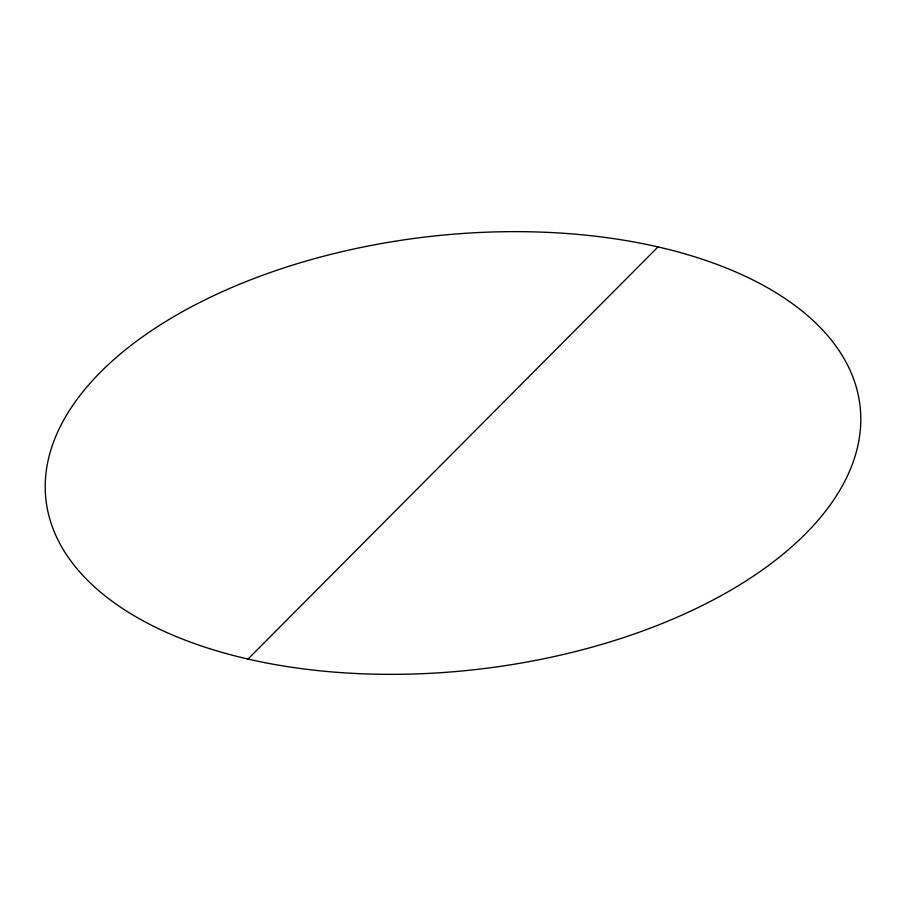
<?xml version="1.0" encoding="UTF-8"?>
<svg xmlns="http://www.w3.org/2000/svg" width="906" height="906" viewBox="0 0 906 906"><rect width="100%" height="100%" fill="white"/><g stroke="black" fill="none" stroke-linecap="round" stroke-linejoin="round"><path stroke-width="1.36" d="M247.984 659.07L658.016 246.93M264.994 662.682A409.739 217.734 -6.6 0 0 860.394 409.58A409.739 217.734 -6.6 0 0 233.623 286.726A409.739 217.734 -6.6 0 0 264.994 662.682"/></g></svg>
